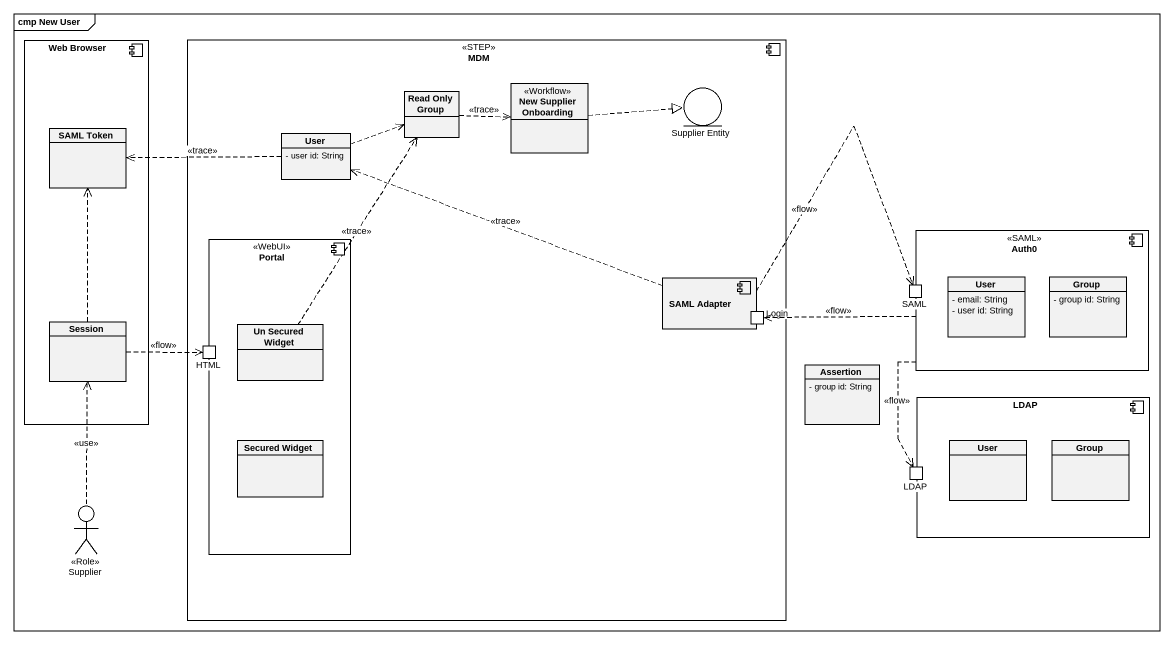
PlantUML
@startuml
mainframe cmp New User
allowmixing
hide circle
hide empty members
skinparam classAttributeIconSize 0
component "Web Browser" as Web_Browser {
  class "SAML Token" as SAML_Token
  class Session
}
component MDM <<STEP>> {
  class "Read Only Group" as Read_Only_Group
  class "New Supplier Onboarding" as New_Supplier_Onboarding <<Workflow>>
  entity "Supplier Entity" as Supplier_Entity
  class User {
    - user id: String
  }
  component Portal <<WebUI>> {
    class "Un Secured Widget" as Un_Secured_Widget
    port HTML <<HTTPs>>
    class "Secured Widget" as Secured_Widget
  }
  component "SAML Adapter" as SAML_Adapter {
    port Login <<HTTPs>>
  }
}
component Auth0 <<SAML>> {
  port SAML <<HTTPs>>
  class "User" as User_2 {
    - email: String
    - user id: String
  }
  class "Group" as Group_ {
    - group id: String
  }
}
class Assertion {
  - group id: String
}
component LDAP {
  class "User" as User_3
  class "Group" as Group__2
  port "LDAP" as LDAP_2
}
actor Supplier <<Role>>
Read_Only_Group .right.> New_Supplier_Onboarding : <<trace>>
New_Supplier_Onboarding .right.|> Supplier_Entity
User .right.> Read_Only_Group
User .right.> Read_Only_Group
User .left.> SAML_Token : <<trace>>
Auth0 .left.> Login : <<flow>>
Auth0 ..> LDAP_2 : <<flow>>
SAML_Adapter .left.> User : <<trace>>
SAML_Adapter .right.> SAML : <<flow>>
Session .up.> SAML_Token
Session .right.> HTML : <<flow>>
Un_Secured_Widget .up.> Read_Only_Group : <<trace>>
Supplier .up.> Session : <<use>>
@enduml
